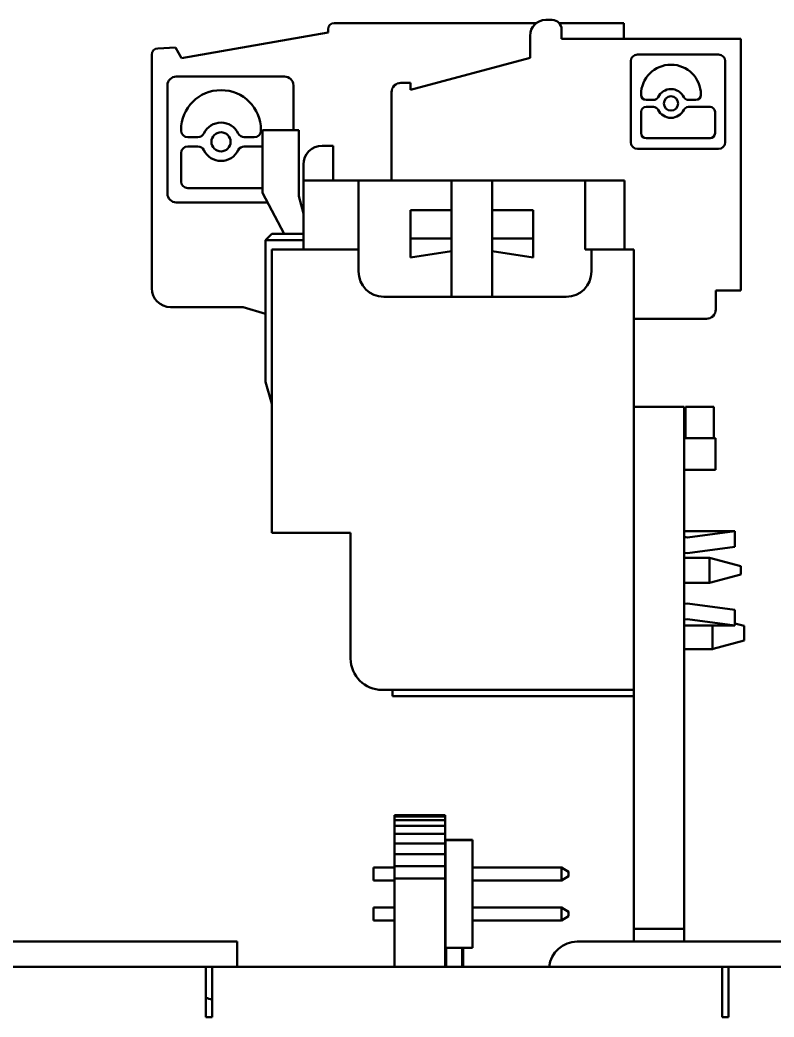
# Model space of a CAD drawing. Header units: millimetres. Extents: x 3100 to 5091, y 868 to 1900.
# Drawn here: x 3480.64 to 3504.59, y 1476.3 to 1508 of the extents above; entities that cross this region are included whole.
import ezdxf

# ---------------------------------------------------------------- set-up
doc = ezdxf.new("R2010")
doc.units = ezdxf.units.MM
doc.header["$LTSCALE"] = 1.8
doc.layers.add('외형선(ISO)', color=7, linetype='Continuous', lineweight=50)

msp = doc.modelspace()

# ---------------------------------------------------------------- linework, layer by layer
at = {"layer": '외형선(ISO)'}
for p, q in [((3497.34, 1507.996), (3497.54, 1507.996)), ((3490.422, 1507.696), (3490.422, 1507.596)), ((3490.622, 1507.896), (3497.04, 1507.896)), ((3497.764, 1507.896), (3499.822, 1507.896)), ((3497.84, 1507.696), (3497.84, 1507.396)), ((3499.822, 1507.896), (3499.822, 1507.396)), ((3485.768, 1506.776), (3490.422, 1507.596)), ((3496.84, 1506.796), (3496.84, 1507.496)), ((3497.84, 1507.396), (3503.54, 1507.396)), ((3503.54, 1507.396), (3503.54, 1499.396)), ((3485.572, 1507.116), (3485.013, 1507.092)), ((3485.572, 1507.116), (3485.768, 1506.776)), ((3484.822, 1499.466), (3484.822, 1506.892)), ((3493.04, 1505.778), (3496.84, 1506.796)), ((3500.251, 1506.896), (3502.829, 1506.896)), ((3500.04, 1504.107), (3500.04, 1506.686)), ((3503.04, 1506.686), (3503.04, 1504.107)), ((3485.603, 1506.196), (3489.041, 1506.196)), ((3485.322, 1502.477), (3485.322, 1505.915)), ((3489.322, 1505.915), (3489.322, 1504.496)), ((3492.74, 1505.996), (3493.04, 1505.996)), ((3493.04, 1505.996), (3493.04, 1505.778)), ((3492.44, 1502.896), (3492.44, 1505.696)), ((3500.365, 1505.622), (3500.365, 1505.61)), ((3500.523, 1505.452), (3500.763, 1505.452)), ((3501.869, 1505.452), (3502.109, 1505.452)), ((3502.267, 1505.61), (3502.267, 1505.622)), ((3500.763, 1505.231), (3500.523, 1505.231)), ((3502.557, 1505.231), (3501.869, 1505.231)), ((3500.365, 1505.073), (3500.365, 1504.396)), ((3502.715, 1504.396), (3502.715, 1505.073)), ((3485.755, 1504.48), (3485.755, 1504.497)), ((3488.292, 1504.497), (3488.292, 1504.48)), ((3489.49, 1504.496), (3488.34, 1504.496)), ((3488.34, 1504.496), (3488.34, 1502.496)), ((3489.49, 1502.396), (3489.49, 1504.496)), ((3486.286, 1504.269), (3485.966, 1504.269)), ((3488.081, 1504.269), (3487.761, 1504.269)), ((3500.523, 1504.238), (3502.557, 1504.238)), ((3485.966, 1503.975), (3486.286, 1503.975)), ((3487.761, 1503.975), (3488.34, 1503.975)), ((3490.59, 1503.996), (3490.24, 1503.996)), ((3490.59, 1503.696), (3490.59, 1503.996)), ((3502.829, 1503.896), (3500.251, 1503.896)), ((3485.755, 1502.862), (3485.755, 1503.765)), ((3490.59, 1502.896), (3490.59, 1503.696)), ((3489.64, 1503.396), (3489.64, 1502.896)), ((3488.34, 1502.652), (3485.966, 1502.652)), ((3490.54, 1502.896), (3489.64, 1502.896)), ((3489.64, 1502.896), (3489.64, 1500.696)), ((3491.39, 1502.896), (3490.54, 1502.896)), ((3491.39, 1500.696), (3491.39, 1502.896)), ((3494.34, 1502.896), (3491.39, 1502.896)), ((3494.34, 1502.896), (3494.34, 1501.946)), ((3495.64, 1502.896), (3494.34, 1502.896)), ((3498.59, 1502.896), (3495.64, 1502.896)), ((3495.64, 1501.946), (3495.64, 1502.896)), ((3498.94, 1502.896), (3498.59, 1502.896)), ((3498.59, 1500.696), (3498.59, 1502.896)), ((3499.84, 1502.896), (3498.94, 1502.896)), ((3499.84, 1500.696), (3499.84, 1502.896)), ((3488.34, 1502.496), (3489.033, 1501.196)), ((3489.64, 1501.841), (3489.49, 1502.396)), ((3488.5, 1502.196), (3485.603, 1502.196)), ((3494.34, 1501.946), (3493.04, 1501.946)), ((3493.04, 1501.046), (3493.04, 1501.946)), ((3494.34, 1501.946), (3494.34, 1501.046)), ((3496.94, 1501.946), (3495.64, 1501.946)), ((3495.64, 1501.046), (3495.64, 1501.946)), ((3496.94, 1501.946), (3496.94, 1501.046)), ((3488.44, 1500.996), (3488.64, 1501.196)), ((3488.44, 1500.996), (3489.64, 1500.996)), ((3488.44, 1496.496), (3488.44, 1500.996)), ((3488.64, 1501.196), (3489.64, 1501.196)), ((3493.04, 1501.046), (3493.04, 1500.446)), ((3494.34, 1501.046), (3493.04, 1501.046)), ((3494.34, 1500.646), (3494.34, 1501.046)), ((3496.94, 1501.046), (3495.64, 1501.046)), ((3495.64, 1501.046), (3495.64, 1500.646)), ((3496.94, 1500.446), (3496.94, 1501.046)), ((3488.64, 1500.696), (3491.39, 1500.696)), ((3488.64, 1491.696), (3488.64, 1500.696)), ((3491.39, 1500.696), (3491.39, 1499.996)), ((3498.59, 1500.696), (3498.79, 1500.696)), ((3498.79, 1500.696), (3500.14, 1500.696)), ((3498.79, 1499.996), (3498.79, 1500.696)), ((3500.14, 1500.696), (3500.14, 1495.696)), ((3493.04, 1500.446), (3494.34, 1500.646)), ((3494.34, 1500.646), (3494.34, 1499.196)), ((3495.64, 1499.196), (3495.64, 1500.646)), ((3495.64, 1500.646), (3496.94, 1500.446)), ((3492.19, 1499.196), (3497.99, 1499.196)), ((3503.54, 1499.396), (3502.74, 1499.396)), ((3502.74, 1499.396), (3502.74, 1498.796)), ((3487.722, 1498.866), (3485.422, 1498.866)), ((3487.722, 1498.866), (3488.44, 1498.652)), ((3502.44, 1498.496), (3500.14, 1498.496)), ((3488.64, 1495.796), (3488.44, 1496.496)), ((3500.14, 1495.696), (3501.74, 1495.696)), ((3500.14, 1479.096), (3500.14, 1495.696)), ((3501.74, 1495.696), (3501.74, 1479.096)), ((3502.68, 1495.696), (3501.78, 1495.696)), ((3501.78, 1495.696), (3501.78, 1494.946)), ((3502.68, 1495.696), (3502.68, 1494.946)), ((3501.74, 1494.696), (3502.728, 1494.696)), ((3501.78, 1494.696), (3501.78, 1494.946)), ((3502.68, 1494.696), (3502.68, 1494.946)), ((3502.728, 1493.696), (3502.728, 1494.696)), ((3502.728, 1493.696), (3501.74, 1493.696)), ((3491.14, 1491.696), (3488.64, 1491.696)), ((3491.14, 1487.696), (3491.14, 1491.696)), ((3503.34, 1491.746), (3501.74, 1491.746)), ((3501.74, 1491.56), (3501.84, 1491.546)), ((3501.84, 1491.546), (3503.34, 1491.746)), ((3503.34, 1491.746), (3503.34, 1491.246)), ((3503.34, 1491.246), (3501.84, 1491.046)), ((3501.84, 1491.046), (3501.74, 1491.06)), ((3501.74, 1490.896), (3502.54, 1490.896)), ((3502.54, 1490.896), (3503.54, 1490.629)), ((3502.54, 1490.096), (3502.54, 1490.896)), ((3503.54, 1490.629), (3503.54, 1490.364)), ((3503.54, 1490.364), (3502.54, 1490.096)), ((3501.74, 1490.096), (3502.54, 1490.096)), ((3501.74, 1489.433), (3501.84, 1489.446)), ((3501.84, 1489.446), (3503.34, 1489.246)), ((3503.34, 1489.246), (3503.34, 1488.746)), ((3501.84, 1488.946), (3501.74, 1488.933)), ((3501.74, 1488.746), (3503.34, 1488.746)), ((3503.34, 1488.746), (3501.84, 1488.946)), ((3502.64, 1488.007), (3502.64, 1488.746)), ((3503.64, 1488.729), (3503.34, 1488.809)), ((3503.64, 1488.729), (3503.64, 1488.264)), ((3502.64, 1487.996), (3502.64, 1488.007)), ((3502.64, 1487.996), (3502.659, 1488.001)), ((3502.659, 1488.001), (3503.64, 1488.264)), ((3501.74, 1487.996), (3502.64, 1487.996)), ((3500.14, 1486.696), (3492.14, 1486.696)), ((3492.47, 1486.496), (3492.47, 1486.696)), ((3500.14, 1486.496), (3492.47, 1486.496)), ((3494.14, 1482.712), (3492.537, 1482.712)), ((3492.537, 1482.674), (3492.537, 1482.712)), ((3494.14, 1482.674), (3492.537, 1482.674)), ((3492.537, 1482.559), (3492.537, 1482.674)), ((3494.14, 1482.674), (3494.14, 1482.712)), ((3494.14, 1482.559), (3494.14, 1482.674)), ((3494.14, 1482.559), (3492.537, 1482.559)), ((3492.537, 1482.373), (3492.537, 1482.559)), ((3494.14, 1482.373), (3492.537, 1482.373)), ((3492.537, 1482.123), (3492.537, 1482.373)), ((3494.14, 1482.373), (3494.14, 1482.559)), ((3494.14, 1482.123), (3494.14, 1482.373)), ((3494.14, 1482.123), (3492.537, 1482.123)), ((3492.537, 1481.819), (3492.537, 1482.123)), ((3494.14, 1481.819), (3494.14, 1482.123)), ((3494.14, 1481.819), (3492.537, 1481.819)), ((3492.537, 1481.471), (3492.537, 1481.819)), ((3494.14, 1481.471), (3494.14, 1481.819)), ((3495.016, 1481.928), (3494.152, 1481.928)), ((3494.152, 1481.928), (3494.152, 1481.923)), ((3495.016, 1481.923), (3494.152, 1481.923)), ((3494.152, 1481.923), (3494.152, 1478.494)), ((3495.016, 1481.928), (3495.016, 1481.923)), ((3495.016, 1481.923), (3495.016, 1478.494)), ((3494.14, 1481.471), (3492.537, 1481.471)), ((3492.537, 1481.094), (3492.537, 1481.471)), ((3494.14, 1481.094), (3494.14, 1481.471)), ((3491.866, 1481.051), (3491.866, 1481.051)), ((3491.866, 1481.051), (3491.866, 1481.051)), ((3492.537, 1481.051), (3491.866, 1481.051)), ((3492.537, 1481.051), (3491.866, 1481.051)), ((3491.866, 1481.051), (3492.537, 1481.051)), ((3491.866, 1481.051), (3491.866, 1481.051)), ((3492.537, 1481.051), (3491.866, 1481.051)), ((3491.866, 1481.051), (3492.537, 1481.051)), ((3491.866, 1481.051), (3491.866, 1481.051)), ((3492.537, 1481.051), (3491.866, 1481.051)), ((3491.866, 1481.051), (3491.866, 1481.051)), ((3491.866, 1481.051), (3491.866, 1481.05)), ((3491.866, 1481.05), (3492.537, 1481.05)), ((3491.866, 1481.05), (3491.866, 1481.05)), ((3492.537, 1481.05), (3491.866, 1481.05)), ((3491.866, 1481.05), (3492.537, 1481.05)), ((3491.866, 1481.05), (3491.866, 1481.05)), ((3492.537, 1481.05), (3491.866, 1481.05)), ((3491.866, 1481.05), (3492.537, 1481.05)), ((3491.866, 1481.05), (3491.866, 1481.05)), ((3492.537, 1481.05), (3491.866, 1481.05)), ((3491.866, 1481.05), (3492.537, 1481.05)), ((3491.866, 1481.05), (3491.866, 1481.05)), ((3492.537, 1481.05), (3491.866, 1481.05)), ((3491.866, 1481.05), (3491.866, 1481.05)), ((3491.866, 1481.05), (3491.866, 1481.049)), ((3491.866, 1481.05), (3491.866, 1481.05)), ((3491.866, 1481.05), (3491.866, 1481.05)), ((3491.866, 1481.049), (3492.537, 1481.049)), ((3491.866, 1481.049), (3491.866, 1481.049)), ((3492.537, 1481.049), (3491.866, 1481.049)), ((3491.866, 1481.049), (3492.537, 1481.049)), ((3491.866, 1481.049), (3491.866, 1481.049)), ((3492.537, 1481.049), (3491.866, 1481.049)), ((3491.866, 1481.049), (3492.537, 1481.049)), ((3491.866, 1481.049), (3491.866, 1481.049)), ((3492.537, 1481.049), (3491.866, 1481.049)), ((3491.866, 1481.049), (3492.537, 1481.049)), ((3491.866, 1481.049), (3491.866, 1481.049)), ((3492.537, 1481.049), (3491.866, 1481.049)), ((3491.866, 1481.049), (3492.537, 1481.049)), ((3491.866, 1481.049), (3491.866, 1481.048)), ((3491.866, 1481.049), (3491.866, 1481.049)), ((3491.866, 1481.049), (3491.866, 1481.049)), ((3491.866, 1481.049), (3491.866, 1481.049)), ((3491.866, 1481.049), (3491.866, 1481.049)), ((3491.866, 1481.048), (3491.866, 1481.047)), ((3492.537, 1481.048), (3491.866, 1481.048)), ((3491.866, 1481.048), (3492.537, 1481.048)), ((3491.866, 1481.048), (3491.866, 1481.048)), ((3492.537, 1481.048), (3491.866, 1481.048)), ((3491.866, 1481.048), (3492.537, 1481.048)), ((3491.866, 1481.048), (3491.866, 1481.048)), ((3492.537, 1481.048), (3491.866, 1481.048)), ((3491.866, 1481.048), (3492.537, 1481.048)), ((3491.866, 1481.048), (3491.866, 1481.048)), ((3492.537, 1481.048), (3491.866, 1481.048)), ((3491.866, 1481.048), (3492.537, 1481.048)), ((3491.866, 1481.048), (3491.866, 1481.048)), ((3491.866, 1481.048), (3491.866, 1481.048)), ((3491.866, 1481.048), (3491.866, 1481.048)), ((3491.866, 1481.048), (3491.866, 1481.048)), ((3491.866, 1481.047), (3491.866, 1480.641)), ((3491.866, 1481.047), (3491.866, 1481.047)), ((3491.866, 1481.047), (3491.866, 1481.047)), ((3491.866, 1481.047), (3492.537, 1481.047)), ((3492.537, 1481.047), (3491.866, 1481.047)), ((3492.537, 1481.047), (3491.866, 1481.047)), ((3494.14, 1481.094), (3492.537, 1481.094)), ((3492.537, 1480.702), (3492.537, 1481.094)), ((3494.14, 1480.702), (3494.14, 1481.094)), ((3494.152, 1481.051), (3494.14, 1481.051)), ((3494.152, 1481.051), (3494.14, 1481.051)), ((3494.14, 1481.051), (3494.152, 1481.051)), ((3494.152, 1481.051), (3494.14, 1481.051)), ((3494.14, 1481.051), (3494.152, 1481.051)), ((3494.152, 1481.051), (3494.14, 1481.051)), ((3494.14, 1481.05), (3494.152, 1481.05)), ((3494.152, 1481.05), (3494.14, 1481.05)), ((3494.14, 1481.05), (3494.152, 1481.05)), ((3494.152, 1481.05), (3494.14, 1481.05)), ((3494.14, 1481.05), (3494.152, 1481.05)), ((3494.152, 1481.05), (3494.14, 1481.05)), ((3494.14, 1481.05), (3494.152, 1481.05)), ((3494.152, 1481.05), (3494.14, 1481.05)), ((3494.14, 1481.049), (3494.152, 1481.049)), ((3494.152, 1481.049), (3494.14, 1481.049)), ((3494.14, 1481.049), (3494.152, 1481.049)), ((3494.152, 1481.049), (3494.14, 1481.049)), ((3494.14, 1481.049), (3494.152, 1481.049)), ((3494.152, 1481.049), (3494.14, 1481.049)), ((3494.14, 1481.049), (3494.152, 1481.049)), ((3494.152, 1481.049), (3494.14, 1481.049)), ((3494.14, 1481.049), (3494.152, 1481.049)), ((3494.152, 1481.048), (3494.14, 1481.048)), ((3494.14, 1481.048), (3494.152, 1481.048)), ((3494.152, 1481.048), (3494.14, 1481.048)), ((3494.14, 1481.048), (3494.152, 1481.048)), ((3494.152, 1481.048), (3494.14, 1481.048)), ((3494.14, 1481.048), (3494.152, 1481.048)), ((3494.152, 1481.048), (3494.14, 1481.048)), ((3494.14, 1481.048), (3494.152, 1481.048)), ((3494.14, 1481.047), (3494.152, 1481.047)), ((3494.152, 1481.047), (3494.14, 1481.047)), ((3494.152, 1481.047), (3494.14, 1481.047)), ((3497.835, 1481.051), (3495.016, 1481.051)), ((3497.835, 1481.051), (3495.016, 1481.051)), ((3497.835, 1481.051), (3495.016, 1481.051)), ((3495.016, 1481.051), (3497.835, 1481.051)), ((3497.835, 1481.051), (3495.016, 1481.051)), ((3495.016, 1481.051), (3497.835, 1481.051)), ((3497.835, 1481.05), (3495.016, 1481.05)), ((3495.016, 1481.05), (3497.835, 1481.05)), ((3497.835, 1481.05), (3495.016, 1481.05)), ((3495.016, 1481.05), (3497.835, 1481.05)), ((3497.835, 1481.05), (3495.016, 1481.05)), ((3495.016, 1481.05), (3497.835, 1481.05)), ((3497.835, 1481.05), (3495.016, 1481.05)), ((3495.016, 1481.05), (3497.835, 1481.05)), ((3495.016, 1481.049), (3497.835, 1481.049)), ((3497.835, 1481.049), (3495.016, 1481.049)), ((3495.016, 1481.049), (3497.835, 1481.049)), ((3497.835, 1481.049), (3495.016, 1481.049)), ((3495.016, 1481.049), (3497.835, 1481.049)), ((3497.835, 1481.049), (3495.016, 1481.049)), ((3495.016, 1481.049), (3497.835, 1481.049)), ((3497.835, 1481.049), (3495.016, 1481.049)), ((3495.016, 1481.049), (3497.835, 1481.049)), ((3495.016, 1481.048), (3497.835, 1481.048)), ((3497.835, 1481.048), (3495.016, 1481.048)), ((3495.016, 1481.048), (3497.835, 1481.048)), ((3497.835, 1481.048), (3495.016, 1481.048)), ((3495.016, 1481.048), (3497.835, 1481.048)), ((3497.835, 1481.048), (3495.016, 1481.048)), ((3495.016, 1481.048), (3497.835, 1481.048)), ((3497.835, 1481.048), (3495.016, 1481.048)), ((3497.835, 1481.047), (3495.016, 1481.047)), ((3495.016, 1481.047), (3497.835, 1481.047)), ((3497.835, 1481.047), (3495.016, 1481.047)), ((3497.835, 1481.051), (3498.064, 1480.919)), ((3497.835, 1481.051), (3497.835, 1481.051)), ((3498.064, 1480.919), (3497.835, 1481.051)), ((3497.835, 1481.051), (3498.064, 1480.919)), ((3497.835, 1481.051), (3497.835, 1481.051)), ((3498.064, 1480.919), (3497.835, 1481.051)), ((3497.835, 1481.051), (3497.835, 1481.051)), ((3497.835, 1481.051), (3497.835, 1481.051)), ((3497.835, 1481.051), (3497.835, 1481.051)), ((3497.835, 1481.051), (3498.064, 1480.919)), ((3498.064, 1480.919), (3497.835, 1481.051)), ((3497.835, 1481.051), (3497.835, 1481.05)), ((3497.835, 1481.05), (3497.835, 1481.05)), ((3497.835, 1481.05), (3497.835, 1481.05)), ((3497.835, 1481.05), (3497.835, 1481.05)), ((3497.835, 1481.05), (3497.835, 1481.05)), ((3497.835, 1481.05), (3498.064, 1480.918)), ((3498.064, 1480.918), (3497.835, 1481.05)), ((3497.835, 1481.05), (3497.835, 1481.05)), ((3497.835, 1481.05), (3498.064, 1480.918)), ((3498.064, 1480.918), (3497.835, 1481.05)), ((3497.835, 1481.05), (3497.835, 1481.05)), ((3497.835, 1481.05), (3498.064, 1480.918)), ((3498.064, 1480.918), (3497.835, 1481.05)), ((3497.835, 1481.05), (3497.835, 1481.05)), ((3497.835, 1481.05), (3498.064, 1480.918)), ((3498.064, 1480.918), (3497.835, 1481.05)), ((3497.835, 1481.05), (3497.835, 1481.049)), ((3497.835, 1481.049), (3497.835, 1481.048)), ((3497.835, 1481.049), (3497.835, 1481.049)), ((3497.835, 1481.049), (3497.835, 1481.049)), ((3497.835, 1481.049), (3497.835, 1481.049)), ((3497.835, 1481.049), (3497.835, 1481.049)), ((3497.835, 1481.049), (3498.064, 1480.917)), ((3498.064, 1480.917), (3497.835, 1481.049)), ((3497.835, 1481.049), (3497.835, 1481.049)), ((3497.835, 1481.049), (3498.064, 1480.917)), ((3498.064, 1480.917), (3497.835, 1481.049)), ((3497.835, 1481.049), (3497.835, 1481.049)), ((3497.835, 1481.049), (3498.064, 1480.917)), ((3498.064, 1480.917), (3497.835, 1481.049)), ((3497.835, 1481.049), (3497.835, 1481.049)), ((3497.835, 1481.049), (3498.064, 1480.917)), ((3498.064, 1480.917), (3497.835, 1481.049)), ((3497.835, 1481.049), (3497.835, 1481.049)), ((3497.835, 1481.049), (3498.064, 1480.917)), ((3497.835, 1481.048), (3497.835, 1481.047)), ((3497.835, 1481.048), (3497.835, 1481.048)), ((3497.835, 1481.048), (3497.835, 1481.048)), ((3497.835, 1481.048), (3497.835, 1481.048)), ((3497.835, 1481.048), (3498.064, 1480.916)), ((3497.835, 1481.048), (3498.064, 1480.916)), ((3498.064, 1480.916), (3497.835, 1481.048)), ((3497.835, 1481.048), (3498.064, 1480.916)), ((3498.064, 1480.916), (3497.835, 1481.048)), ((3497.835, 1481.048), (3498.064, 1480.916)), ((3497.835, 1481.048), (3497.835, 1481.048)), ((3498.064, 1480.916), (3497.835, 1481.048)), ((3497.835, 1481.048), (3497.835, 1481.048)), ((3498.064, 1480.916), (3497.835, 1481.048)), ((3497.835, 1481.048), (3497.835, 1481.048)), ((3497.835, 1481.048), (3497.835, 1481.048)), ((3497.835, 1481.047), (3498.064, 1480.915)), ((3497.835, 1481.047), (3497.835, 1481.047)), ((3498.064, 1480.915), (3497.835, 1481.047)), ((3498.064, 1480.916), (3497.835, 1481.047)), ((3497.835, 1481.047), (3497.835, 1481.047)), ((3497.835, 1481.047), (3497.835, 1480.641)), ((3497.835, 1480.641), (3498.064, 1480.773)), ((3497.835, 1480.638), (3498.064, 1480.77)), ((3498.064, 1480.919), (3498.064, 1480.919)), ((3498.064, 1480.919), (3498.064, 1480.919)), ((3498.064, 1480.919), (3498.064, 1480.919)), ((3498.064, 1480.919), (3498.064, 1480.919)), ((3498.064, 1480.918), (3498.064, 1480.919)), ((3498.064, 1480.919), (3498.064, 1480.919)), ((3498.064, 1480.918), (3498.064, 1480.918)), ((3498.064, 1480.918), (3498.064, 1480.918)), ((3498.064, 1480.918), (3498.064, 1480.918)), ((3498.064, 1480.917), (3498.064, 1480.918)), ((3498.064, 1480.918), (3498.064, 1480.918)), ((3498.064, 1480.918), (3498.064, 1480.918)), ((3498.064, 1480.918), (3498.064, 1480.918)), ((3498.064, 1480.918), (3498.064, 1480.918)), ((3498.064, 1480.917), (3498.064, 1480.917)), ((3498.064, 1480.917), (3498.064, 1480.917)), ((3498.064, 1480.917), (3498.064, 1480.917)), ((3498.064, 1480.917), (3498.064, 1480.917)), ((3498.064, 1480.917), (3498.064, 1480.916)), ((3498.064, 1480.917), (3498.064, 1480.917)), ((3498.064, 1480.917), (3498.064, 1480.917)), ((3498.064, 1480.917), (3498.064, 1480.917)), ((3498.064, 1480.917), (3498.064, 1480.917)), ((3498.064, 1480.916), (3498.064, 1480.916)), ((3498.064, 1480.915), (3498.064, 1480.916)), ((3498.064, 1480.916), (3498.064, 1480.916)), ((3498.064, 1480.916), (3498.064, 1480.916)), ((3498.064, 1480.916), (3498.064, 1480.916)), ((3498.064, 1480.916), (3498.064, 1480.916)), ((3498.064, 1480.916), (3498.064, 1480.916)), ((3498.064, 1480.916), (3498.064, 1480.916)), ((3498.064, 1480.916), (3498.064, 1480.916)), ((3498.064, 1480.915), (3498.064, 1480.915)), ((3498.064, 1480.915), (3498.064, 1480.773)), ((3498.064, 1480.773), (3498.064, 1480.77)), ((3491.866, 1480.641), (3492.537, 1480.641)), ((3494.14, 1480.702), (3492.537, 1480.702)), ((3492.537, 1477.896), (3492.537, 1480.702)), ((3494.14, 1477.896), (3494.14, 1480.702)), ((3494.14, 1480.641), (3494.152, 1480.641)), ((3495.016, 1480.641), (3497.835, 1480.641)), ((3495.016, 1480.638), (3497.835, 1480.638)), ((3497.835, 1480.641), (3497.835, 1480.638)), ((3491.866, 1479.781), (3491.866, 1479.781)), ((3491.866, 1479.781), (3491.866, 1479.781)), ((3492.537, 1479.781), (3491.866, 1479.781)), ((3492.537, 1479.781), (3491.866, 1479.781)), ((3491.866, 1479.781), (3491.866, 1479.781)), ((3491.866, 1479.781), (3491.866, 1479.781)), ((3491.866, 1479.781), (3491.866, 1479.78)), ((3491.866, 1479.781), (3491.866, 1479.781)), ((3492.537, 1479.781), (3491.866, 1479.781)), ((3491.866, 1479.781), (3492.537, 1479.781)), ((3492.537, 1479.781), (3491.866, 1479.781)), ((3491.866, 1479.781), (3492.537, 1479.781)), ((3491.866, 1479.78), (3491.866, 1479.78)), ((3491.866, 1479.78), (3491.866, 1479.78)), ((3491.866, 1479.78), (3491.866, 1479.78)), ((3491.866, 1479.78), (3491.866, 1479.78)), ((3491.866, 1479.78), (3491.866, 1479.78)), ((3491.866, 1479.78), (3491.866, 1479.78)), ((3492.537, 1479.78), (3491.866, 1479.78)), ((3491.866, 1479.78), (3491.866, 1479.779)), ((3491.866, 1479.78), (3492.537, 1479.78)), ((3492.537, 1479.78), (3491.866, 1479.78)), ((3491.866, 1479.78), (3492.537, 1479.78)), ((3492.537, 1479.78), (3491.866, 1479.78)), ((3491.866, 1479.78), (3492.537, 1479.78)), ((3492.537, 1479.78), (3491.866, 1479.78)), ((3491.866, 1479.78), (3492.537, 1479.78)), ((3491.866, 1479.78), (3491.866, 1479.78)), ((3491.866, 1479.779), (3492.537, 1479.779)), ((3492.537, 1479.779), (3491.866, 1479.779)), ((3491.866, 1479.779), (3491.866, 1479.779)), ((3491.866, 1479.779), (3492.537, 1479.779)), ((3492.537, 1479.779), (3491.866, 1479.779)), ((3491.866, 1479.779), (3491.866, 1479.779)), ((3491.866, 1479.779), (3492.537, 1479.779)), ((3492.537, 1479.779), (3491.866, 1479.779)), ((3491.866, 1479.779), (3491.866, 1479.779)), ((3491.866, 1479.779), (3492.537, 1479.779)), ((3492.537, 1479.779), (3491.866, 1479.779)), ((3491.866, 1479.779), (3491.866, 1479.779)), ((3491.866, 1479.779), (3492.537, 1479.779)), ((3491.866, 1479.779), (3491.866, 1479.778)), ((3491.866, 1479.779), (3491.866, 1479.779)), ((3491.866, 1479.779), (3491.866, 1479.779)), ((3491.866, 1479.779), (3491.866, 1479.779)), ((3491.866, 1479.779), (3491.866, 1479.779)), ((3491.866, 1479.778), (3492.537, 1479.778)), ((3492.537, 1479.778), (3491.866, 1479.778)), ((3491.866, 1479.778), (3491.866, 1479.778)), ((3491.866, 1479.778), (3492.537, 1479.778)), ((3492.537, 1479.778), (3491.866, 1479.778)), ((3491.866, 1479.778), (3491.866, 1479.778)), ((3491.866, 1479.778), (3492.537, 1479.778)), ((3492.537, 1479.778), (3491.866, 1479.778)), ((3491.866, 1479.778), (3491.866, 1479.778)), ((3491.866, 1479.778), (3492.537, 1479.778)), ((3492.537, 1479.778), (3491.866, 1479.778)), ((3491.866, 1479.778), (3491.866, 1479.778)), ((3491.866, 1479.778), (3491.866, 1479.777)), ((3491.866, 1479.778), (3491.866, 1479.778)), ((3491.866, 1479.778), (3491.866, 1479.778)), ((3491.866, 1479.778), (3491.866, 1479.778)), ((3491.866, 1479.777), (3491.866, 1479.371)), ((3491.866, 1479.777), (3491.866, 1479.777)), ((3492.537, 1479.777), (3491.866, 1479.777)), ((3491.866, 1479.777), (3491.866, 1479.777)), ((3491.866, 1479.777), (3492.537, 1479.777)), ((3492.537, 1479.777), (3491.866, 1479.777)), ((3494.152, 1479.781), (3494.14, 1479.781)), ((3494.152, 1479.781), (3494.14, 1479.781)), ((3494.152, 1479.781), (3494.14, 1479.781)), ((3494.14, 1479.781), (3494.152, 1479.781)), ((3494.152, 1479.781), (3494.14, 1479.781)), ((3494.14, 1479.781), (3494.152, 1479.781)), ((3494.152, 1479.78), (3494.14, 1479.78)), ((3494.14, 1479.78), (3494.152, 1479.78)), ((3494.152, 1479.78), (3494.14, 1479.78)), ((3494.14, 1479.78), (3494.152, 1479.78)), ((3494.152, 1479.78), (3494.14, 1479.78)), ((3494.14, 1479.78), (3494.152, 1479.78)), ((3494.152, 1479.78), (3494.14, 1479.78)), ((3494.14, 1479.78), (3494.152, 1479.78)), ((3494.14, 1479.779), (3494.152, 1479.779)), ((3494.152, 1479.779), (3494.14, 1479.779)), ((3494.14, 1479.779), (3494.152, 1479.779)), ((3494.152, 1479.779), (3494.14, 1479.779)), ((3494.14, 1479.779), (3494.152, 1479.779)), ((3494.152, 1479.779), (3494.14, 1479.779)), ((3494.14, 1479.779), (3494.152, 1479.779)), ((3494.152, 1479.779), (3494.14, 1479.779)), ((3494.14, 1479.779), (3494.152, 1479.779)), ((3494.14, 1479.778), (3494.152, 1479.778)), ((3494.152, 1479.778), (3494.14, 1479.778)), ((3494.14, 1479.778), (3494.152, 1479.778)), ((3494.152, 1479.778), (3494.14, 1479.778)), ((3494.14, 1479.778), (3494.152, 1479.778)), ((3494.152, 1479.778), (3494.14, 1479.778)), ((3494.14, 1479.778), (3494.152, 1479.778)), ((3494.152, 1479.778), (3494.14, 1479.778)), ((3494.152, 1479.777), (3494.14, 1479.777)), ((3494.14, 1479.777), (3494.152, 1479.777)), ((3494.152, 1479.777), (3494.14, 1479.777)), ((3497.835, 1479.781), (3495.016, 1479.781)), ((3497.835, 1479.781), (3495.016, 1479.781)), ((3497.835, 1479.781), (3495.016, 1479.781)), ((3495.016, 1479.781), (3497.835, 1479.781)), ((3497.835, 1479.781), (3495.016, 1479.781)), ((3495.016, 1479.781), (3497.835, 1479.781)), ((3497.835, 1479.78), (3495.016, 1479.78)), ((3495.016, 1479.78), (3497.835, 1479.78)), ((3497.835, 1479.78), (3495.016, 1479.78)), ((3495.016, 1479.78), (3497.835, 1479.78)), ((3497.835, 1479.78), (3495.016, 1479.78)), ((3495.016, 1479.78), (3497.835, 1479.78)), ((3497.835, 1479.78), (3495.016, 1479.78)), ((3495.016, 1479.78), (3497.835, 1479.78)), ((3495.016, 1479.779), (3497.835, 1479.779)), ((3497.835, 1479.779), (3495.016, 1479.779)), ((3495.016, 1479.779), (3497.835, 1479.779)), ((3497.835, 1479.779), (3495.016, 1479.779)), ((3495.016, 1479.779), (3497.835, 1479.779)), ((3497.835, 1479.779), (3495.016, 1479.779)), ((3495.016, 1479.779), (3497.835, 1479.779)), ((3497.835, 1479.779), (3495.016, 1479.779)), ((3495.016, 1479.779), (3497.835, 1479.779)), ((3495.016, 1479.778), (3497.835, 1479.778)), ((3497.835, 1479.778), (3495.016, 1479.778)), ((3495.016, 1479.778), (3497.835, 1479.778)), ((3497.835, 1479.778), (3495.016, 1479.778)), ((3495.016, 1479.778), (3497.835, 1479.778)), ((3497.835, 1479.778), (3495.016, 1479.778)), ((3495.016, 1479.778), (3497.835, 1479.778)), ((3497.835, 1479.778), (3495.016, 1479.778)), ((3497.835, 1479.777), (3495.016, 1479.777)), ((3497.835, 1479.777), (3495.016, 1479.777)), ((3495.016, 1479.777), (3497.835, 1479.777)), ((3497.835, 1479.781), (3498.064, 1479.649)), ((3497.835, 1479.781), (3497.835, 1479.781)), ((3498.064, 1479.649), (3497.835, 1479.781)), ((3497.835, 1479.781), (3497.835, 1479.781)), ((3497.835, 1479.781), (3497.835, 1479.781)), ((3497.835, 1479.781), (3497.835, 1479.781)), ((3497.835, 1479.781), (3498.064, 1479.649)), ((3498.064, 1479.649), (3497.835, 1479.781)), ((3497.835, 1479.781), (3497.835, 1479.781)), ((3497.835, 1479.781), (3498.064, 1479.649)), ((3498.064, 1479.649), (3497.835, 1479.781)), ((3497.835, 1479.781), (3497.835, 1479.78)), ((3497.835, 1479.78), (3497.835, 1479.78)), ((3497.835, 1479.78), (3497.835, 1479.78)), ((3497.835, 1479.78), (3497.835, 1479.78)), ((3497.835, 1479.78), (3497.835, 1479.78)), ((3497.835, 1479.78), (3497.835, 1479.779)), ((3498.064, 1479.648), (3497.835, 1479.78)), ((3497.835, 1479.78), (3497.835, 1479.78)), ((3497.835, 1479.78), (3498.064, 1479.648)), ((3498.064, 1479.648), (3497.835, 1479.78)), ((3497.835, 1479.78), (3497.835, 1479.78)), ((3497.835, 1479.78), (3498.064, 1479.648)), ((3498.064, 1479.648), (3497.835, 1479.78)), ((3497.835, 1479.78), (3497.835, 1479.78)), ((3497.835, 1479.78), (3498.064, 1479.648)), ((3498.064, 1479.648), (3497.835, 1479.78)), ((3497.835, 1479.78), (3498.064, 1479.648)), ((3497.835, 1479.779), (3497.835, 1479.778)), ((3497.835, 1479.779), (3497.835, 1479.779)), ((3497.835, 1479.779), (3497.835, 1479.779)), ((3497.835, 1479.779), (3497.835, 1479.779)), ((3497.835, 1479.779), (3497.835, 1479.779)), ((3497.835, 1479.779), (3498.064, 1479.647)), ((3497.835, 1479.779), (3498.064, 1479.647)), ((3498.064, 1479.647), (3497.835, 1479.779)), ((3497.835, 1479.779), (3498.064, 1479.647)), ((3498.064, 1479.647), (3497.835, 1479.779)), ((3497.835, 1479.779), (3497.835, 1479.779)), ((3497.835, 1479.779), (3497.835, 1479.779)), ((3497.835, 1479.779), (3497.835, 1479.779)), ((3498.064, 1479.647), (3497.835, 1479.779)), ((3497.835, 1479.779), (3497.835, 1479.779)), ((3497.835, 1479.779), (3498.064, 1479.647)), ((3498.064, 1479.647), (3497.835, 1479.779)), ((3497.835, 1479.779), (3498.064, 1479.647)), ((3497.835, 1479.778), (3497.835, 1479.777)), ((3497.835, 1479.778), (3497.835, 1479.778)), ((3497.835, 1479.778), (3497.835, 1479.778)), ((3497.835, 1479.778), (3497.835, 1479.778)), ((3497.835, 1479.778), (3498.064, 1479.646)), ((3497.835, 1479.778), (3498.064, 1479.646)), ((3498.064, 1479.646), (3497.835, 1479.778)), ((3497.835, 1479.778), (3498.064, 1479.646)), ((3498.064, 1479.646), (3497.835, 1479.778)), ((3497.835, 1479.778), (3498.064, 1479.646)), ((3498.064, 1479.646), (3497.835, 1479.778)), ((3497.835, 1479.778), (3497.835, 1479.778)), ((3498.064, 1479.646), (3497.835, 1479.778)), ((3497.835, 1479.778), (3497.835, 1479.778)), ((3497.835, 1479.778), (3497.835, 1479.778)), ((3497.835, 1479.778), (3497.835, 1479.778)), ((3498.064, 1479.646), (3497.835, 1479.777)), ((3497.835, 1479.777), (3497.835, 1479.777)), ((3497.835, 1479.777), (3498.064, 1479.645)), ((3497.835, 1479.777), (3497.835, 1479.777)), ((3498.064, 1479.645), (3497.835, 1479.777)), ((3497.835, 1479.777), (3497.835, 1479.371)), ((3497.835, 1479.371), (3498.064, 1479.503)), ((3497.835, 1479.368), (3498.064, 1479.5)), ((3498.064, 1479.649), (3498.064, 1479.649)), ((3498.064, 1479.649), (3498.064, 1479.649)), ((3498.064, 1479.649), (3498.064, 1479.648)), ((3498.064, 1479.649), (3498.064, 1479.649)), ((3498.064, 1479.649), (3498.064, 1479.649)), ((3498.064, 1479.649), (3498.064, 1479.649)), ((3498.064, 1479.648), (3498.064, 1479.648)), ((3498.064, 1479.648), (3498.064, 1479.647)), ((3498.064, 1479.648), (3498.064, 1479.648)), ((3498.064, 1479.648), (3498.064, 1479.648)), ((3498.064, 1479.648), (3498.064, 1479.648)), ((3498.064, 1479.648), (3498.064, 1479.648)), ((3498.064, 1479.648), (3498.064, 1479.648)), ((3498.064, 1479.648), (3498.064, 1479.648)), ((3498.064, 1479.647), (3498.064, 1479.646)), ((3498.064, 1479.647), (3498.064, 1479.647)), ((3498.064, 1479.647), (3498.064, 1479.647)), ((3498.064, 1479.647), (3498.064, 1479.647)), ((3498.064, 1479.647), (3498.064, 1479.647)), ((3498.064, 1479.647), (3498.064, 1479.647)), ((3498.064, 1479.647), (3498.064, 1479.647)), ((3498.064, 1479.647), (3498.064, 1479.647)), ((3498.064, 1479.647), (3498.064, 1479.647)), ((3498.064, 1479.646), (3498.064, 1479.646)), ((3498.064, 1479.646), (3498.064, 1479.645)), ((3498.064, 1479.646), (3498.064, 1479.646)), ((3498.064, 1479.646), (3498.064, 1479.646)), ((3498.064, 1479.646), (3498.064, 1479.646)), ((3498.064, 1479.646), (3498.064, 1479.646)), ((3498.064, 1479.646), (3498.064, 1479.646)), ((3498.064, 1479.646), (3498.064, 1479.646)), ((3498.064, 1479.646), (3498.064, 1479.646)), ((3498.064, 1479.645), (3498.064, 1479.645)), ((3498.064, 1479.645), (3498.064, 1479.503)), ((3498.064, 1479.503), (3498.064, 1479.5)), ((3491.866, 1479.371), (3492.537, 1479.371)), ((3494.14, 1479.371), (3494.152, 1479.371)), ((3495.016, 1479.371), (3497.835, 1479.371)), ((3495.016, 1479.368), (3497.835, 1479.368)), ((3497.835, 1479.371), (3497.835, 1479.368)), ((3500.14, 1479.096), (3500.14, 1478.696)), ((3500.14, 1479.096), (3501.74, 1479.096)), ((3501.74, 1478.696), (3501.74, 1479.096)), ((3474.74, 1478.696), (3485.54, 1478.696)), ((3485.54, 1478.696), (3487.54, 1478.696)), ((3487.54, 1477.896), (3487.54, 1478.696)), ((3495.016, 1478.494), (3494.152, 1478.494)), ((3494.175, 1477.896), (3494.175, 1478.494)), ((3494.685, 1478.494), (3494.685, 1477.896)), ((3494.72, 1477.896), (3494.72, 1478.494)), ((3498.34, 1478.696), (3509.14, 1478.696)), ((3486.54, 1477.896), (3479.54, 1477.896)), ((3486.54, 1477.896), (3486.54, 1476.896)), ((3486.74, 1477.896), (3486.54, 1477.896)), ((3486.74, 1476.896), (3486.74, 1477.896)), ((3502.94, 1477.896), (3486.74, 1477.896)), ((3502.94, 1477.896), (3502.94, 1476.896)), ((3502.94, 1477.896), (3503.14, 1477.896)), ((3503.14, 1476.896), (3503.14, 1477.896)), ((3510.14, 1477.896), (3503.14, 1477.896)), ((3486.54, 1476.296), (3486.54, 1476.896)), ((3486.74, 1476.896), (3486.74, 1476.296)), ((3502.94, 1476.296), (3502.94, 1476.896)), ((3503.14, 1476.896), (3503.14, 1476.296)), ((3486.74, 1476.296), (3486.54, 1476.296)), ((3503.14, 1476.296), (3502.94, 1476.296))]:
    msp.add_line(p, q, dxfattribs=at)
for centre, radius in [((3501.316, 1505.341), 0.228), ((3487.023, 1504.122), 0.304)]:
    msp.add_circle(centre, radius, dxfattribs=at)
for centre, radius, start, end in [((3497.34, 1507.496), 0.5, 90, 180), ((3497.54, 1507.696), 0.3, 0, 90), ((3490.622, 1507.696), 0.2, 90, 180), ((3485.022, 1506.892), 0.2, 92.5, 180), ((3500.251, 1506.686), 0.211, 90, 180), ((3502.829, 1506.686), 0.211, 0, 90), ((3501.316, 1505.622), 0.951, 0, 180), ((3485.603, 1505.915), 0.281, 90, 180), ((3489.041, 1505.915), 0.281, 0, 90), ((3487.023, 1504.497), 1.268, 0, 180), ((3492.74, 1505.696), 0.3, 90, 180), ((3501.316, 1505.341), 0.457, 25.8849, 154.1151), ((3500.523, 1505.61), 0.158, 180, 270), ((3500.763, 1505.61), 0.158, 270, 334.1151), ((3501.869, 1505.61), 0.158, 205.8849, 270), ((3502.109, 1505.61), 0.158, 270, 0), ((3500.523, 1505.073), 0.158, 90, 180), ((3500.763, 1505.073), 0.158, 25.8849, 90), ((3501.316, 1505.341), 0.457, 205.8849, 334.1151), ((3501.869, 1505.073), 0.158, 90, 154.1151), ((3502.557, 1505.073), 0.158, 0, 90), ((3487.023, 1504.122), 0.609, 25.8849, 154.1151), ((3485.966, 1504.48), 0.211, 180, 270), ((3486.286, 1504.48), 0.211, 270, 334.1151), ((3487.761, 1504.48), 0.211, 205.8849, 270), ((3488.081, 1504.48), 0.211, 270, 0), ((3500.523, 1504.396), 0.158, 180, 270), ((3502.557, 1504.396), 0.158, 270, 0), ((3485.966, 1503.765), 0.211, 90, 180), ((3486.286, 1503.765), 0.211, 25.8849, 90), ((3487.023, 1504.122), 0.609, 205.8849, 334.1151), ((3487.761, 1503.765), 0.211, 90, 154.1151), ((3490.24, 1503.396), 0.6, 90, 180), ((3500.251, 1504.107), 0.211, 180, 270), ((3502.829, 1504.107), 0.211, 270, 0), ((3485.966, 1502.862), 0.211, 180, 270), ((3485.603, 1502.477), 0.281, 180, 270), ((3492.19, 1499.996), 0.8, 180, 270), ((3497.99, 1499.996), 0.8, 270, 0), ((3485.422, 1499.466), 0.6, 180, 270), ((3502.44, 1498.796), 0.3, 270, 0), ((3492.14, 1487.696), 1, 180, 270), ((3498.34, 1477.796), 0.9, 90, 173.6206), ((3484.64, 1470.696), 6.5, 71.1509, 73.0038)]:
    msp.add_arc(centre, radius, start, end, dxfattribs=at)

doc.saveas('drawing.dxf')
